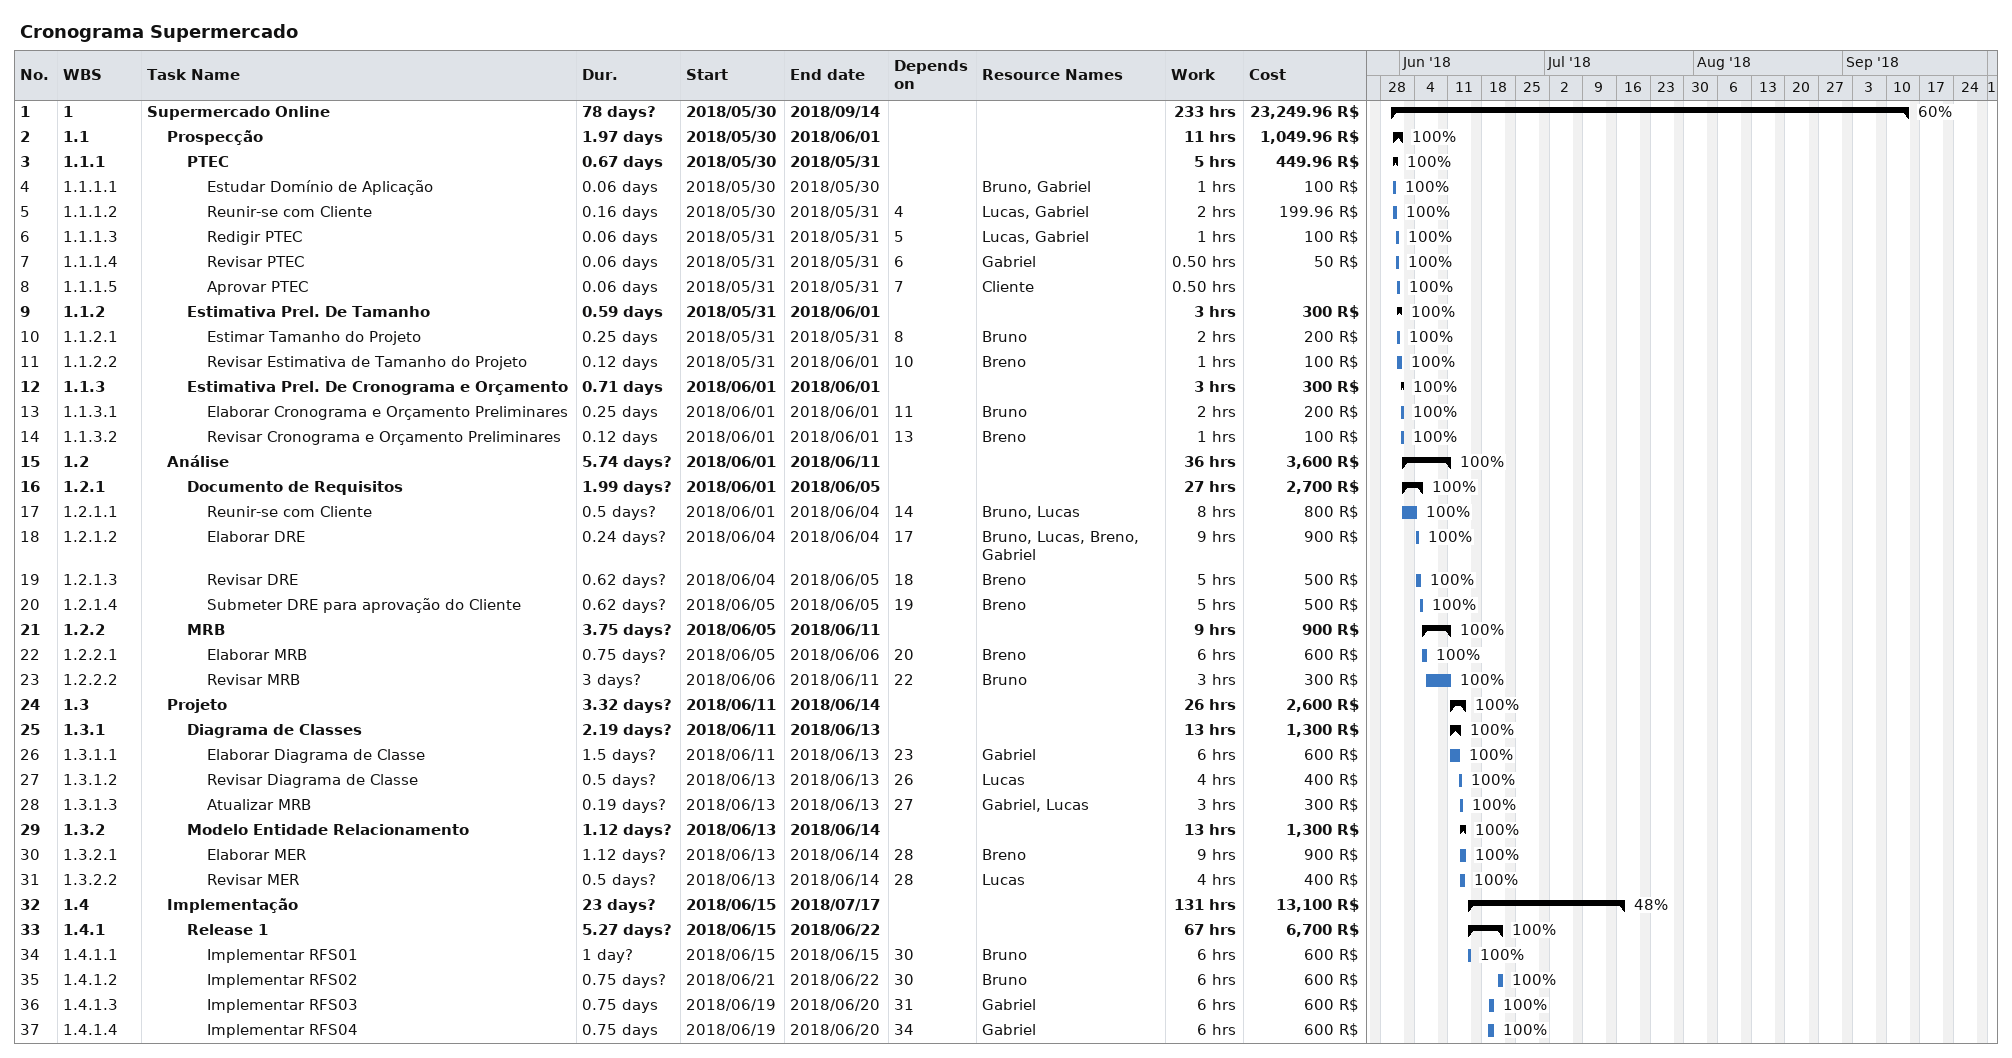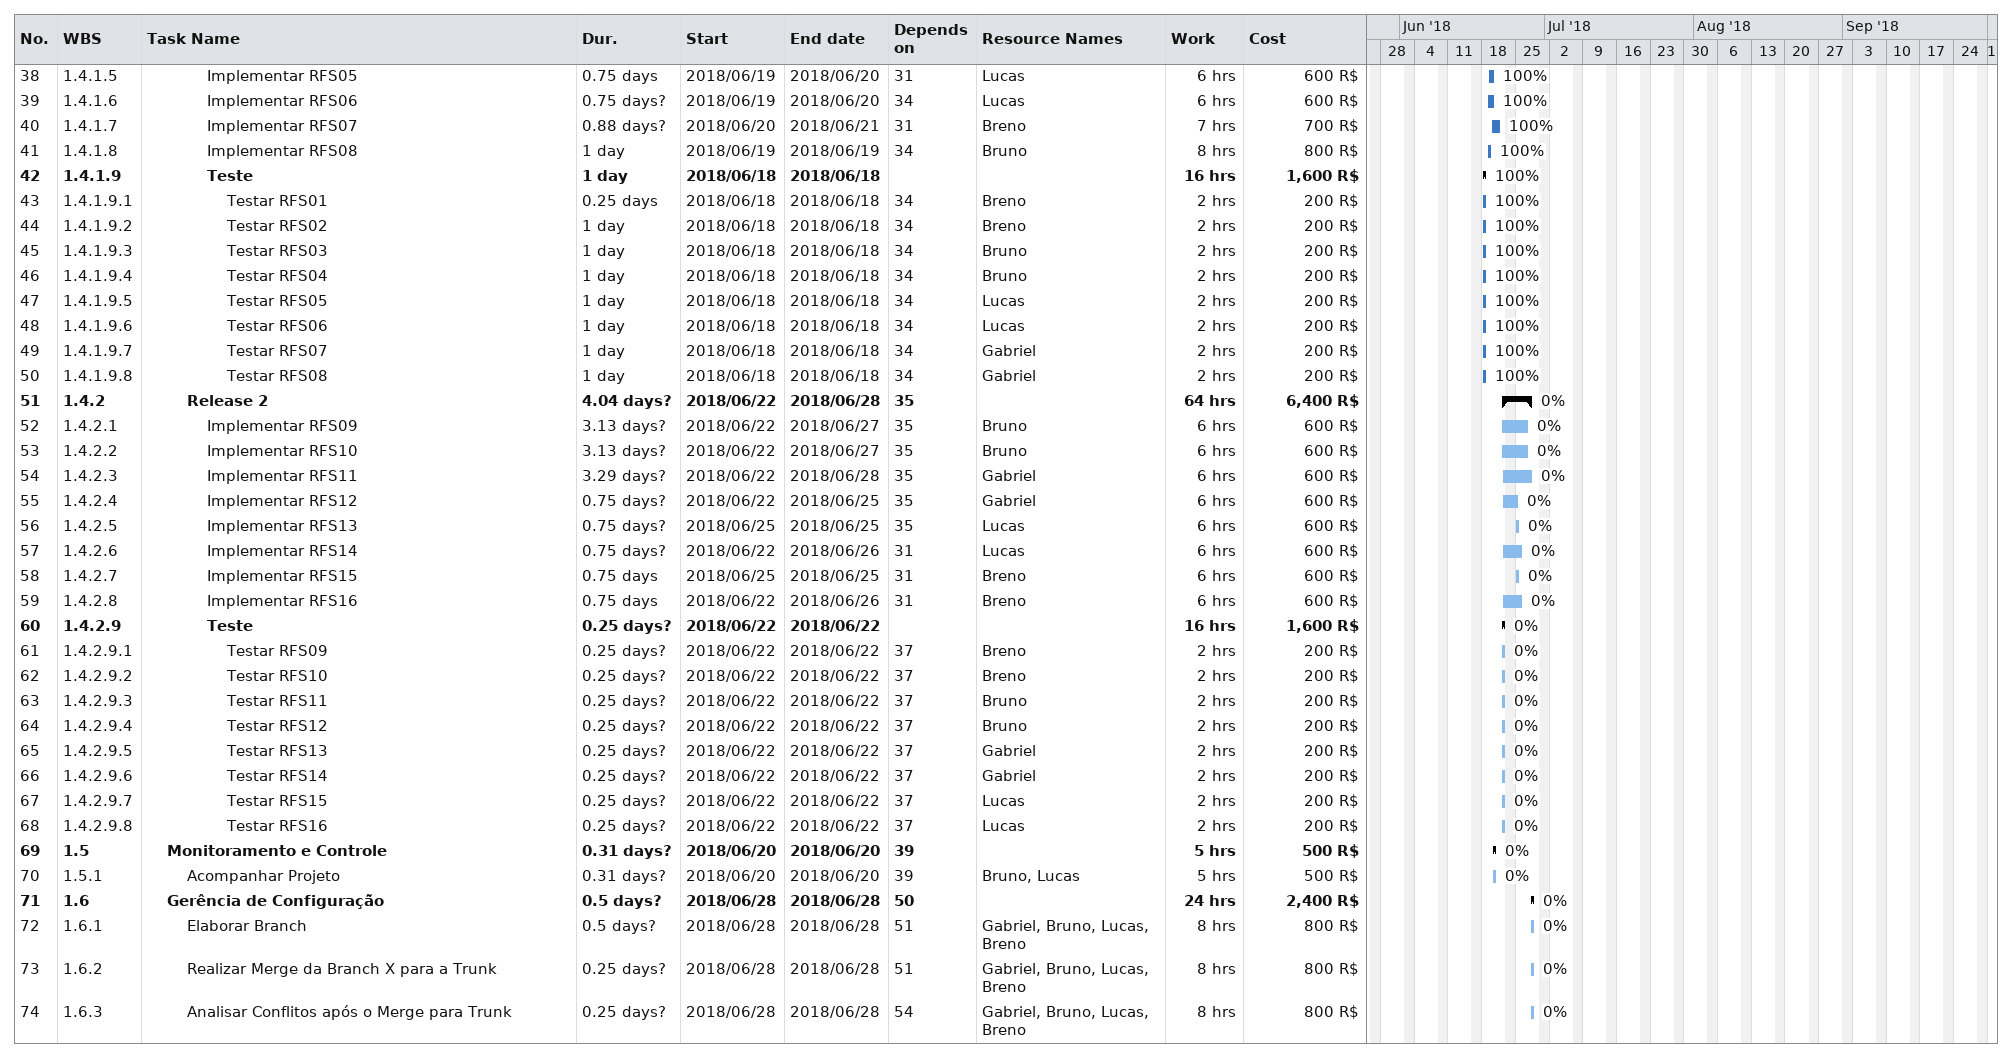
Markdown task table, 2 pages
Cronograma Supermercado

| ID | WBS | Task | Duration | Start | Finish | Predecessors | Resources | % complete | Work (h) | Cost (R$) |
|---|---|---|---|---|---|---|---|---|---|---|
| 1 | 1 | **Supermercado Online** | 78d? | 2018-05-30 | 2018-09-14 |  |  | 60 | 233 | 23249.96 |
| 2 | 1.1 | **Prospecção** | 1.97d | 2018-05-30 | 2018-06-01 |  |  | 100 | 11 | 1049.96 |
| 3 | 1.1.1 | **PTEC** | 0.67d | 2018-05-30 | 2018-05-31 |  |  | 100 | 5 | 449.96 |
| 4 | 1.1.1.1 | Estudar Domínio de Aplicação | 0.06d | 2018-05-30 | 2018-05-30 |  | Bruno, Gabriel | 100 | 1 | 100 |
| 5 | 1.1.1.2 | Reunir-se com Cliente | 0.16d | 2018-05-30 | 2018-05-31 | 4 | Lucas, Gabriel | 100 | 2 | 199.96 |
| 6 | 1.1.1.3 | Redigir PTEC | 0.06d | 2018-05-31 | 2018-05-31 | 5 | Lucas, Gabriel | 100 | 1 | 100 |
| 7 | 1.1.1.4 | Revisar PTEC | 0.06d | 2018-05-31 | 2018-05-31 | 6 | Gabriel | 100 | 0.50 | 50 |
| 8 | 1.1.1.5 | Aprovar PTEC | 0.06d | 2018-05-31 | 2018-05-31 | 7 | Cliente | 100 | 0.50 |  |
| 9 | 1.1.2 | **Estimativa Prel. De Tamanho** | 0.59d | 2018-05-31 | 2018-06-01 |  |  | 100 | 3 | 300 |
| 10 | 1.1.2.1 | Estimar Tamanho do Projeto | 0.25d | 2018-05-31 | 2018-05-31 | 8 | Bruno | 100 | 2 | 200 |
| 11 | 1.1.2.2 | Revisar Estimativa de Tamanho do Projeto | 0.12d | 2018-05-31 | 2018-06-01 | 10 | Breno | 100 | 1 | 100 |
| 12 | 1.1.3 | **Estimativa Prel. De Cronograma e Orçamento** | 0.71d | 2018-06-01 | 2018-06-01 |  |  | 100 | 3 | 300 |
| 13 | 1.1.3.1 | Elaborar Cronograma e Orçamento Preliminares | 0.25d | 2018-06-01 | 2018-06-01 | 11 | Bruno | 100 | 2 | 200 |
| 14 | 1.1.3.2 | Revisar Cronograma e Orçamento Preliminares | 0.12d | 2018-06-01 | 2018-06-01 | 13 | Breno | 100 | 1 | 100 |
| 15 | 1.2 | **Análise** | 5.74d? | 2018-06-01 | 2018-06-11 |  |  | 100 | 36 | 3600 |
| 16 | 1.2.1 | **Documento de Requisitos** | 1.99d? | 2018-06-01 | 2018-06-05 |  |  | 100 | 27 | 2700 |
| 17 | 1.2.1.1 | Reunir-se com Cliente | 0.5d? | 2018-06-01 | 2018-06-04 | 14 | Bruno, Lucas | 100 | 8 | 800 |
| 18 | 1.2.1.2 | Elaborar DRE | 0.24d? | 2018-06-04 | 2018-06-04 | 17 | Bruno, Lucas, Breno, Gabriel | 100 | 9 | 900 |
| 19 | 1.2.1.3 | Revisar DRE | 0.62d? | 2018-06-04 | 2018-06-05 | 18 | Breno | 100 | 5 | 500 |
| 20 | 1.2.1.4 | Submeter DRE para aprovação do Cliente | 0.62d? | 2018-06-05 | 2018-06-05 | 19 | Breno | 100 | 5 | 500 |
| 21 | 1.2.2 | **MRB** | 3.75d? | 2018-06-05 | 2018-06-11 |  |  | 100 | 9 | 900 |
| 22 | 1.2.2.1 | Elaborar MRB | 0.75d? | 2018-06-05 | 2018-06-06 | 20 | Breno | 100 | 6 | 600 |
| 23 | 1.2.2.2 | Revisar MRB | 3d? | 2018-06-06 | 2018-06-11 | 22 | Bruno | 100 | 3 | 300 |
| 24 | 1.3 | **Projeto** | 3.32d? | 2018-06-11 | 2018-06-14 |  |  | 100 | 26 | 2600 |
| 25 | 1.3.1 | **Diagrama de Classes** | 2.19d? | 2018-06-11 | 2018-06-13 |  |  | 100 | 13 | 1300 |
| 26 | 1.3.1.1 | Elaborar Diagrama de Classe | 1.5d? | 2018-06-11 | 2018-06-13 | 23 | Gabriel | 100 | 6 | 600 |
| 27 | 1.3.1.2 | Revisar Diagrama de Classe | 0.5d? | 2018-06-13 | 2018-06-13 | 26 | Lucas | 100 | 4 | 400 |
| 28 | 1.3.1.3 | Atualizar MRB | 0.19d? | 2018-06-13 | 2018-06-13 | 27 | Gabriel, Lucas | 100 | 3 | 300 |
| 29 | 1.3.2 | **Modelo Entidade Relacionamento** | 1.12d? | 2018-06-13 | 2018-06-14 |  |  | 100 | 13 | 1300 |
| 30 | 1.3.2.1 | Elaborar MER | 1.12d? | 2018-06-13 | 2018-06-14 | 28 | Breno | 100 | 9 | 900 |
| 31 | 1.3.2.2 | Revisar MER | 0.5d? | 2018-06-13 | 2018-06-14 | 28 | Lucas | 100 | 4 | 400 |
| 32 | 1.4 | **Implementação** | 23d? | 2018-06-15 | 2018-07-17 |  |  | 48 | 131 | 13100 |
| 33 | 1.4.1 | **Release 1** | 5.27d? | 2018-06-15 | 2018-06-22 |  |  | 100 | 67 | 6700 |
| 34 | 1.4.1.1 | Implementar RFS01 | 1d? | 2018-06-15 | 2018-06-15 | 30 | Bruno | 100 | 6 | 600 |
| 35 | 1.4.1.2 | Implementar RFS02 | 0.75d? | 2018-06-21 | 2018-06-22 | 30 | Bruno | 100 | 6 | 600 |
| 36 | 1.4.1.3 | Implementar RFS03 | 0.75d | 2018-06-19 | 2018-06-20 | 31 | Gabriel | 100 | 6 | 600 |
| 37 | 1.4.1.4 | Implementar RFS04 | 0.75d | 2018-06-19 | 2018-06-20 | 34 | Gabriel | 100 | 6 | 600 |
| 38 | 1.4.1.5 | Implementar RFS05 | 0.75d | 2018-06-19 | 2018-06-20 | 31 | Lucas | 100 | 6 | 600 |
| 39 | 1.4.1.6 | Implementar RFS06 | 0.75d? | 2018-06-19 | 2018-06-20 | 34 | Lucas | 100 | 6 | 600 |
| 40 | 1.4.1.7 | Implementar RFS07 | 0.88d? | 2018-06-20 | 2018-06-21 | 31 | Breno | 100 | 7 | 700 |
| 41 | 1.4.1.8 | Implementar RFS08 | 1d | 2018-06-19 | 2018-06-19 | 34 | Bruno | 100 | 8 | 800 |
| 42 | 1.4.1.9 | **Teste** | 1d | 2018-06-18 | 2018-06-18 |  |  | 100 | 16 | 1600 |
| 43 | 1.4.1.9.1 | Testar RFS01 | 0.25d | 2018-06-18 | 2018-06-18 | 34 | Breno | 100 | 2 | 200 |
| 44 | 1.4.1.9.2 | Testar RFS02 | 1d | 2018-06-18 | 2018-06-18 | 34 | Breno | 100 | 2 | 200 |
| 45 | 1.4.1.9.3 | Testar RFS03 | 1d | 2018-06-18 | 2018-06-18 | 34 | Bruno | 100 | 2 | 200 |
| 46 | 1.4.1.9.4 | Testar RFS04 | 1d | 2018-06-18 | 2018-06-18 | 34 | Bruno | 100 | 2 | 200 |
| 47 | 1.4.1.9.5 | Testar RFS05 | 1d | 2018-06-18 | 2018-06-18 | 34 | Lucas | 100 | 2 | 200 |
| 48 | 1.4.1.9.6 | Testar RFS06 | 1d | 2018-06-18 | 2018-06-18 | 34 | Lucas | 100 | 2 | 200 |
| 49 | 1.4.1.9.7 | Testar RFS07 | 1d | 2018-06-18 | 2018-06-18 | 34 | Gabriel | 100 | 2 | 200 |
| 50 | 1.4.1.9.8 | Testar RFS08 | 1d | 2018-06-18 | 2018-06-18 | 34 | Gabriel | 100 | 2 | 200 |
| 51 | 1.4.2 | **Release 2** | 4.04d? | 2018-06-22 | 2018-06-28 | 35 |  | 0 | 64 | 6400 |
| 52 | 1.4.2.1 | Implementar RFS09 | 3.13d? | 2018-06-22 | 2018-06-27 | 35 | Bruno | 0 | 6 | 600 |
| 53 | 1.4.2.2 | Implementar RFS10 | 3.13d? | 2018-06-22 | 2018-06-27 | 35 | Bruno | 0 | 6 | 600 |
| 54 | 1.4.2.3 | Implementar RFS11 | 3.29d? | 2018-06-22 | 2018-06-28 | 35 | Gabriel | 0 | 6 | 600 |
| 55 | 1.4.2.4 | Implementar RFS12 | 0.75d? | 2018-06-22 | 2018-06-25 | 35 | Gabriel | 0 | 6 | 600 |
| 56 | 1.4.2.5 | Implementar RFS13 | 0.75d? | 2018-06-25 | 2018-06-25 | 35 | Lucas | 0 | 6 | 600 |
| 57 | 1.4.2.6 | Implementar RFS14 | 0.75d? | 2018-06-22 | 2018-06-26 | 31 | Lucas | 0 | 6 | 600 |
| 58 | 1.4.2.7 | Implementar RFS15 | 0.75d | 2018-06-25 | 2018-06-25 | 31 | Breno | 0 | 6 | 600 |
| 59 | 1.4.2.8 | Implementar RFS16 | 0.75d | 2018-06-22 | 2018-06-26 | 31 | Breno | 0 | 6 | 600 |
| 60 | 1.4.2.9 | **Teste** | 0.25d? | 2018-06-22 | 2018-06-22 |  |  | 0 | 16 | 1600 |
| 61 | 1.4.2.9.1 | Testar RFS09 | 0.25d? | 2018-06-22 | 2018-06-22 | 37 | Breno | 0 | 2 | 200 |
| 62 | 1.4.2.9.2 | Testar RFS10 | 0.25d? | 2018-06-22 | 2018-06-22 | 37 | Breno | 0 | 2 | 200 |
| 63 | 1.4.2.9.3 | Testar RFS11 | 0.25d? | 2018-06-22 | 2018-06-22 | 37 | Bruno | 0 | 2 | 200 |
| 64 | 1.4.2.9.4 | Testar RFS12 | 0.25d? | 2018-06-22 | 2018-06-22 | 37 | Bruno | 0 | 2 | 200 |
| 65 | 1.4.2.9.5 | Testar RFS13 | 0.25d? | 2018-06-22 | 2018-06-22 | 37 | Gabriel | 0 | 2 | 200 |
| 66 | 1.4.2.9.6 | Testar RFS14 | 0.25d? | 2018-06-22 | 2018-06-22 | 37 | Gabriel | 0 | 2 | 200 |
| 67 | 1.4.2.9.7 | Testar RFS15 | 0.25d? | 2018-06-22 | 2018-06-22 | 37 | Lucas | 0 | 2 | 200 |
| 68 | 1.4.2.9.8 | Testar RFS16 | 0.25d? | 2018-06-22 | 2018-06-22 | 37 | Lucas | 0 | 2 | 200 |
| 69 | 1.5 | **Monitoramento e Controle** | 0.31d? | 2018-06-20 | 2018-06-20 | 39 |  | 0 | 5 | 500 |
| 70 | 1.5.1 | Acompanhar Projeto | 0.31d? | 2018-06-20 | 2018-06-20 | 39 | Bruno, Lucas | 0 | 5 | 500 |
| 71 | 1.6 | **Gerência de Configuração** | 0.5d? | 2018-06-28 | 2018-06-28 | 50 |  | 0 | 24 | 2400 |
| 72 | 1.6.1 | Elaborar Branch | 0.5d? | 2018-06-28 | 2018-06-28 | 51 | Gabriel, Bruno, Lucas, Breno | 0 | 8 | 800 |
| 73 | 1.6.2 | Realizar Merge da Branch X para a Trunk | 0.25d? | 2018-06-28 | 2018-06-28 | 51 | Gabriel, Bruno, Lucas, Breno | 0 | 8 | 800 |
| 74 | 1.6.3 | Analisar Conflitos após o Merge para Trunk | 0.25d? | 2018-06-28 | 2018-06-28 | 54 | Gabriel, Bruno, Lucas, Breno | 0 | 8 | 800 |
